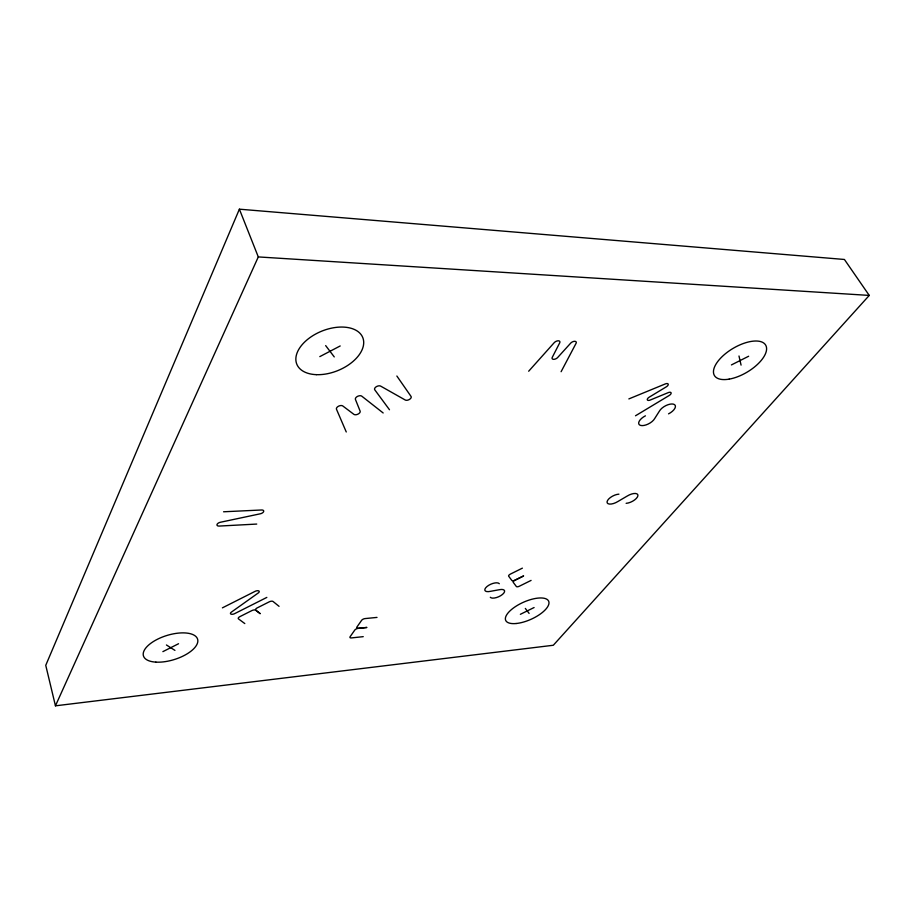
<?xml version="1.0" encoding="UTF-8"?>
<svg xmlns="http://www.w3.org/2000/svg" width="915" height="915" viewBox="0 0 915 915"><rect width="100%" height="100%" fill="white"/><g stroke="black" fill="none" stroke-linecap="round" stroke-linejoin="round"><path stroke-width="1.37" d="M239.387 209.18L45.75 665.331L55.449 705.82L553.312 645.258L869.25 295.419L844.419 259.471L239.387 209.18L258.293 256.921L55.449 705.82M561.101 371.707L576.05 343.365A3.511 1.864 -28.5 0 0 574.746 341.306A3.511 1.864 -28.5 0 0 570.628 343.205L557.704 357.468A3.488 1.853 -27.9 0 1 553.609 359.343A3.488 1.853 -27.9 0 1 552.271 357.342L559.694 342.885A3.546 1.899 -28.2 0 0 558.344 340.803A3.546 1.899 -28.2 0 0 554.181 342.713L528.676 371.227M635.513 415.776L669.197 395.486A3.191 1.51 -29.1 0 0 671.107 392.855A3.191 1.51 -29.1 0 0 668.236 392.626L650.233 400.038A3.191 1.521 -28.8 0 1 647.317 399.821A3.191 1.521 -28.8 0 1 649.192 397.19L666.28 386.851A3.225 1.544 -29.2 0 0 668.213 384.174A3.225 1.544 -29.2 0 0 665.296 383.934L628.857 398.917M319.804 356.621L340.197 345.962M222.402 607.857L255.045 591.365A3.065 1.43 -19 0 1 258.773 590.918A3.065 1.43 -19 0 1 258.213 593.012L231.404 612.101A3.042 1.395 -18.5 0 0 230.946 614.102A3.042 1.395 -18.5 0 0 234.617 613.656L266.837 597.404M162.881 651.64L178.551 643.737M731.428 364.925L748.653 356.244M522.385 568.146L510.387 574.105A2.676 1.132 -24.2 0 0 508.683 576.221L511.862 580.476A2.665 1.109 -24.2 0 0 514.905 580.213L523.62 575.924L514.939 580.247A2.653 1.109 -24.2 0 0 513.235 582.329L516.346 586.492A2.631 1.087 -24.2 0 0 519.354 586.218L531.089 580.407M520.372 614.308L534.097 607.537M363.244 636.657L351.463 637.915A2.722 1.155 -21 0 1 350.09 636.749L354.78 630.069A2.734 1.167 -21.1 0 1 358.188 628.376L366.915 627.45L358.223 628.308A2.745 1.167 -21.1 0 1 356.861 627.107L361.642 620.301A2.756 1.19 -21.2 0 1 365.074 618.586L377.003 617.408M256.738 524.066L219.154 526.068A3.397 1.739 -18.1 0 1 217.015 524.524A3.397 1.739 -18.1 0 1 220.355 522.271L260.249 513.807A3.351 1.727 -19.1 0 0 263.646 511.554A3.351 1.727 -19.1 0 0 261.587 509.987L223.569 511.782M258.293 256.921L869.25 295.419M166.427 644.972L174.937 650.382M244.797 623.573L238.518 618.906A3.008 1.361 -18.7 0 1 239.833 616.664L251.877 610.591A2.997 1.361 -18.9 0 1 255.708 610.248L260.272 613.702L255.823 610.191A2.997 1.373 -19.1 0 1 257.172 607.915L269.25 601.83A2.997 1.373 -19.3 0 1 273.07 601.498L279.052 606.336M383.168 412.974L361.757 396.161A3.637 2.047 -22.4 0 0 357.513 396.389A3.637 2.047 -22.4 0 0 355.432 399.432L360.121 411.121A3.58 1.99 -22.2 0 1 358.074 414.083A3.58 1.99 -22.2 0 1 353.888 414.346L342.793 405.974A3.626 2.047 -21.8 0 0 338.527 406.214A3.626 2.047 -21.8 0 0 336.48 409.234L346.259 431.972M325.66 345.596L334.261 356.919M525.336 608.429L529.099 613.393M389.481 409.737L374.738 389.767A3.603 2.036 -23.1 0 1 376.305 386.713A3.603 2.036 -23.1 0 1 380.663 386.119L405.242 400.004A3.511 1.933 -23.8 0 0 409.463 399.42A3.511 1.933 -23.8 0 0 411.052 396.447L396.858 376.019M738.988 355.992L741.07 365.119M499.316 583.724A7.949 3.328 -23.7 0 0 486.963 586.549A7.949 3.328 -23.7 0 0 490.223 591.376L499.327 589.718A7.846 3.248 -23.8 0 1 502.495 594.418A7.846 3.248 -23.8 0 1 490.314 597.278M618.917 494.157A8.384 3.637 -26.7 0 0 607.068 501.775A8.384 3.637 -26.7 0 0 617.865 501.523L627.255 496.022A8.327 3.58 -26.9 0 1 637.904 495.736A8.327 3.58 -26.9 0 1 626.135 503.319M645.43 415.833A9.161 4.278 -28.4 0 0 640.523 425.395A9.161 4.278 -28.4 0 0 654.671 418.578L659.429 411.087A9.207 4.278 -28.8 0 1 673.623 404.19A9.207 4.278 -28.8 0 1 668.545 413.854M516.106 623.515A23.527 9.333 -24.1 0 0 548.989 602.905A23.527 9.333 -24.1 0 0 516.437 605.959A23.527 9.333 -24.1 0 0 516.106 623.515M729.163 379.13A29.795 13.794 -30.7 0 0 766.461 347.254A29.795 13.794 -30.7 0 0 724.474 354.505A29.795 13.794 -30.7 0 0 729.163 379.13M155.882 662.128A28.342 12.593 -17.2 0 0 197.823 641.392A28.342 12.593 -17.2 0 0 157.86 639.047A28.342 12.593 -17.2 0 0 155.882 662.128M316.281 374.658A35.571 21.297 -22 0 0 363.484 340.048A35.571 21.297 -22 0 0 309.567 337.887A35.571 21.297 -22 0 0 316.281 374.658"/></g></svg>
